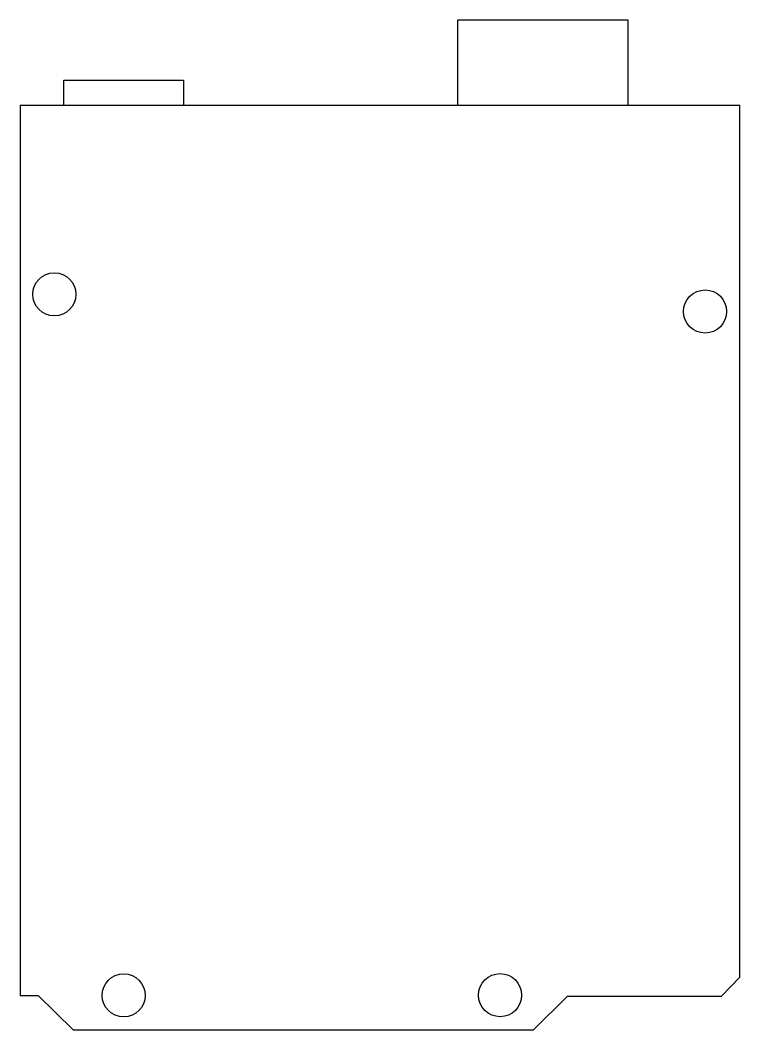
# Model space of a CAD drawing. Header units: millimetres. Extents: x -88 to 127, y 96 to 231.
# Drawn here: x 73.5 to 126.9, y 156.4 to 231.3 of the extents above; entities outside this region: 3.
import ezdxf

# ---------------------------------------------------------------- set-up
doc = ezdxf.new("R2010")
doc.units = ezdxf.units.MM
doc.layers.add('CONST', color=1, linetype='Continuous')

msp = doc.modelspace()

# ---------------------------------------------------------------- linework, layer by layer
msp.add_lwpolyline([(-46, 104), (-88, 104), (-88, 96), (-46, 96)], close=True)
for centre in [(-83.9, 100), (-50, 100)]:
    msp.add_circle(centre, 2)
at = {"layer": 'CONST'}
for p, q in [((73.5, 225), (73.5, 158.979)), ((126.889, 225), (73.5, 225)), ((126.889, 160.346), (126.889, 225)), ((125.537, 158.95), (126.889, 160.346)), ((73.5, 158.979), (74.838, 158.979)), ((74.838, 158.979), (77.427, 156.446)), ((111.582, 156.446), (114.11, 158.95)), ((114.11, 158.95), (125.537, 158.95)), ((77.427, 156.446), (111.582, 156.446))]:
    msp.add_line(p, q, dxfattribs=at)
for points in [[(118.601, 225), (118.601, 231.338), (105.941, 231.338), (105.941, 225)], [(76.738, 225), (76.738, 226.886), (85.605, 226.886), (85.605, 225)]]:
    msp.add_lwpolyline(points, dxfattribs=at)
for centre in [(76.033, 211.003), (124.314, 209.729), (81.18, 158.998), (109.104, 159.014)]:
    msp.add_circle(centre, 1.6, dxfattribs=at)

doc.saveas('drawing.dxf')
